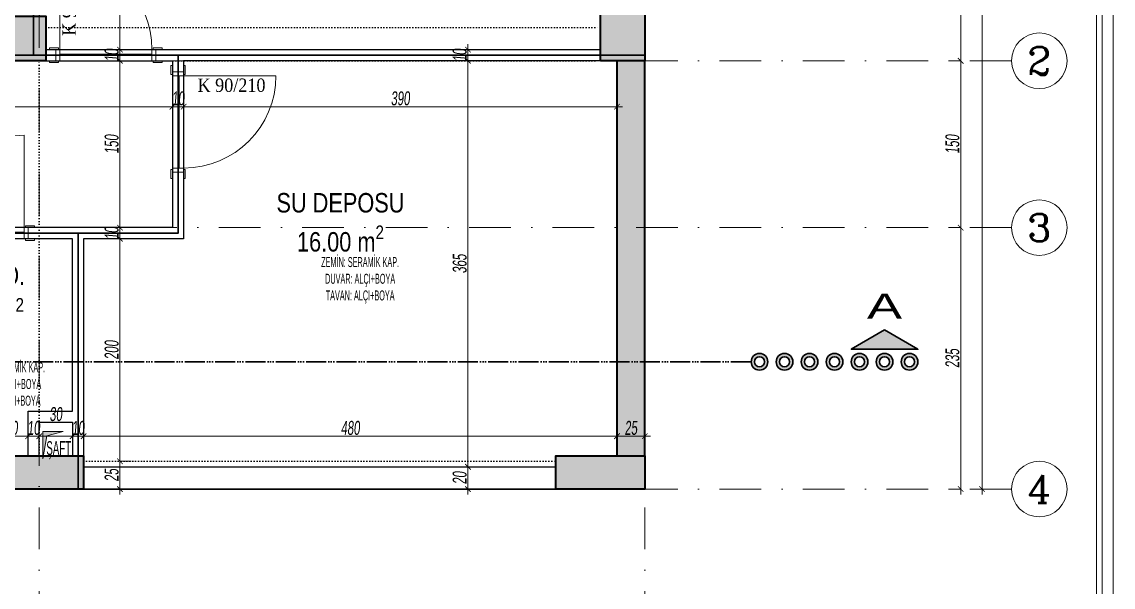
# Model space of a CAD drawing. Header units: millimetres. Extents: x -2145 to 33996, y -835 to 2363.
# Drawn here: x 7859 to 8841, y -229 to 280 of the extents above; entities that cross this region are included whole.
import ezdxf
from ezdxf.enums import TextEntityAlignment as Align

# ---------------------------------------------------------------- set-up
doc = ezdxf.new("R2010")
doc.units = ezdxf.units.MM
for name, pattern in [('ACAD_ISO06W100', [36, 24, -3, 0, -3, 0, -3, 0, -3]), ('DASHDOT', [1, 0.5, -0.25, 0, -0.25]), ('DOT', [0.25, 0, -0.25])]:
    doc.linetypes.add(name, pattern=pattern)
doc.layers.add('ALAN', color=3, linetype='Continuous', lineweight=25, plot=False)
for name, color, linetype, lineweight in [('arcCGDM_antet', 85, 'Continuous', 20), ('EMSAL HESAP', 1, 'Continuous', 30), ('NET_AKS', 251, 'DASHDOT', 9), ('NET_AKS_YAZI', 31, 'DASHDOT', 9), ('NET_DUVAR', 150, 'Continuous', 18), ('NET_KAPI', 35, 'Continuous', 15), ('NET_KESİT_ÇİZİGİSİ', 1, 'Continuous', 30), ('NET_KOLON_TARAMA', 8, 'Continuous', 0), ('NET_TAŞIYICI', 1, 'Continuous', 35), ('NET_ÖLÇÜ İÇ', 54, 'Continuous', 9), ('NET_ÖLÇÜ_AKS', 31, 'Continuous', 15)]:
    doc.layers.add(name, color=color, linetype=linetype, lineweight=lineweight)
for name, color, linetype in [('NET_KİRİŞ', 253, 'DOT'), ('NET_POZ', 41, 'Continuous'), ('T-MAH-AD', 7, 'Continuous')]:
    doc.layers.add(name, color=color, linetype=linetype)
doc.styles.add('ARIALTR', font='arial.ttf', dxfattribs={"width": 0.8, "height": 22.5})
doc.styles.add('ARıAL', font='arial.ttf', dxfattribs={"width": 0.7})
doc.styles.add('BODRUM', font='swisscl.ttf', dxfattribs={"width": 0.8, "oblique": 5})
doc.styles.get("Standard").update_dxf_attribs({"font": 'arial.ttf'})
doc.styles.add('TAks_2', font='ROMANC', dxfattribs={"height": 5})
doc.styles.add('TGS SAYILAR', font='times.ttf', dxfattribs={"width": 0.7})
doc.dimstyles.new('olcu-50', dxfattribs={"dimscale": 0, "dimtxt": 12.5, "dimasz": 5, "dimexe": 10, "dimexo": 10, "dimgap": 1, "dimtad": 1, "dimdec": 1, "dimzin": 12, "dimtxsty": 'BODRUM', "dimblk": 'ARCHTICK', "dimcen": 8, "dimdle": 5, "dimclrd": 256, "dimclre": 256, "dimclrt": 256, "dimadec": 0, "dimazin": 2, "dimtfac": 1, "dimtdec": 1, "dimtix": 1, "dimtmove": 0, "dimatfit": 3, "dimldrblk": 'ARCHTICK', "dimfxl": 15, "dimfxlon": 1, "dimlwd": -1, "dimlwe": -1, "dimarcsym": 0})

# ---------------------------------------------------------------- blocks, each defined once
blk = doc.blocks.new('İŞRT - KES YER')
at = {"layer": 'NET_KESİT_ÇİZİGİSİ'}
h = blk.add_hatch(color=251, dxfattribs=at)
h.dxf.hatch_style = 1
h.paths.add_polyline_path([(0, 0), (40, -23.1), (-40, -23.1)])
h = blk.add_hatch(color=256, dxfattribs=at)
h.dxf.hatch_style = 1
h.paths.add_polyline_path([(160, -38.1, -1), (140, -38.1, -1)])
h.paths.add_polyline_path([(144, -38.1, 1), (156, -38.1, 1)], flags=16)
h.paths.add_polyline_path([(130, -38.1, -1), (110, -38.1, -1)])
h.paths.add_polyline_path([(114, -38.1, 1), (126, -38.1, 1)], flags=16)
h.paths.add_polyline_path([(100, -38.1, -1), (80, -38.1, -1)])
h.paths.add_polyline_path([(84, -38.1, 1), (96, -38.1, 1)], flags=16)
h.paths.add_polyline_path([(70, -38.1, -1), (50, -38.1, -1)])
h.paths.add_polyline_path([(54, -38.1, 1), (66, -38.1, 1)], flags=16)
h.paths.add_polyline_path([(40, -38.1, -1), (20, -38.1, -1)])
h.paths.add_polyline_path([(24, -38.1, 1), (36, -38.1, 1)], flags=16)
h.paths.add_polyline_path([(10, -38.1, -1), (-10, -38.1, -1)])
h.paths.add_polyline_path([(-6, -38.1, 1), (6, -38.1, 1)], flags=16)
h.paths.add_polyline_path([(-20, -38.1, -1), (-40, -38.1, -1)])
h.paths.add_polyline_path([(-36, -38.1, 1), (-24, -38.1, 1)], flags=16)
blk.add_lwpolyline([(0, 0), (40, -23.1), (-40, -23.1)], close=True, dxfattribs=at)
for centre, radius in [((-30, -38.1), 10), ((-30, -38.1), 6), ((0, -38.1), 10), ((0, -38.1), 6), ((30, -38.1), 10), ((30, -38.1), 6), ((60, -38.1), 10), ((60, -38.1), 6), ((90, -38.1), 10), ((90, -38.1), 6), ((120, -38.1), 10), ((120, -38.1), 6), ((150, -38.1), 10), ((150, -38.1), 6)]:
    blk.add_circle(centre, radius, dxfattribs=at)
blk = doc.blocks.new('*U1585')
at = {"layer": 'NET_KESİT_ÇİZİGİSİ', "linetype": 'ACAD_ISO06W100'}
blk.add_lwpolyline([(2626.7, 0), (200, 0)], dxfattribs=at)
at = {"layer": 'NET_KESİT_ÇİZİGİSİ'}
blk.add_blockref('İŞRT - KES YER', (40, 38.1), dxfattribs=at)
at = {"layer": 'NET_KESİT_ÇİZİGİSİ', "style": 'ARıAL', "width": 1.5}
for tag, p in [('KESİTSOL', (40, 66.8)), ('KESİTSAĞ', (2786.7, 66.8))]:
    blk.add_attdef(tag, text='', height=30, dxfattribs=at).set_placement(p, align=Align.MIDDLE_CENTER)
blk = doc.blocks.new('A$C6CC27A50')
at = {"layer": 'NET_DUVAR', "true_color": 0x939598}
h = blk.add_hatch(color=252, dxfattribs=at)
h.dxf.hatch_style = 1
h.paths.add_polyline_path([(-24.76, 3), (-2.88, 3), (-2.88, 19.23), (-6.27, 6.11)])
at = {"layer": 'NET_DUVAR', "color": 251, "true_color": 0x636466}
for p, q in [((-2.88, 19.23), (-6.27, 6.11)), ((-2.88, 3), (-2.88, 19.23)), ((-6.27, 6.11), (-24.76, 3)), ((-24.76, 3), (-2.88, 3))]:
    blk.add_line(p, q, dxfattribs=at)
blk = doc.blocks.new('A$Cec846f78')
at = {"layer": 'NET_TAŞIYICI'}
for points in [[(-40, 385), (-40, 455), (0, 455), (0, 385)], [(-609, 385), (-609, 425), (-539, 425), (-539, 385)], [(-585, 0), (-585, 30), (-505, 30), (-505, 0)], [(-80, 0), (-80, 30), (0, 30), (0, 0)]]:
    blk.add_lwpolyline(points, close=True, dxfattribs=at)
blk = doc.blocks.new('A$Ca5374770')
at = {"layer": 'NET_KOLON_TARAMA'}
h = blk.add_hatch(dxfattribs=at)
h.set_pattern_fill('ANSI33', color=256)
h.paths.add_polyline_path([(1115, 0), (1115, 235), (1090, 235), (1090, 225), (1090, 0)])
h.paths.add_polyline_path([(890, 0), (890, 225), (890, 235), (865, 235), (865, 0)])
h.paths.add_polyline_path([(1580, 30), (1580, 0), (1660, 0), (1660, 30)])
h.paths.add_polyline_path([(1620, 455), (1620, 385), (1660, 385), (1660, 455)])
h.paths.add_polyline_path([(80, 950), (80, 980), (0, 980), (0, 950)])
h.paths.add_polyline_path([(1580, 980), (1580, 950), (1660, 950), (1660, 980)])
h.paths.add_polyline_path([(1035, 980), (1035, 950), (1115, 950), (1115, 980)])
h.paths.add_polyline_path([(625, 950), (625, 980), (545, 980), (545, 950)])
h.paths.add_polyline_path([(80, 0), (80, 30), (0, 30), (0, 0)])
h.paths.add_polyline_path([(1051, 425), (1051, 385), (1121, 385), (1121, 425)])
h.paths.add_polyline_path([(609, 385), (609, 425), (539, 425), (539, 385)])
h.paths.add_polyline_path([(585, 0), (585, 30), (505, 30), (505, 0)])
h.paths.add_polyline_path([(40, 385), (40, 455), (0, 455), (0, 385)])
at = {"layer": 'NET_TAŞIYICI', "xscale": -1}
blk.add_blockref('A$Cec846f78', (0, 0), dxfattribs=at)
blk = doc.blocks.new('*U614')
blk.add_line((-3.5, 0), (-3.5, -83))
for points in [[(-95.7, 10), (-87.7, 10), (-87.7, 11.5), (-95.7, 11.5)], [(-86.5, 0), (-90, 0), (-90, 10), (-86.5, 10)], [(-3.5, 0), (0, 0), (0, 10), (-3.5, 10)], [(5.7, 10), (-2.3, 10), (-2.3, 11.5), (5.7, 11.5)], [(-86.5, 4.1), (-3.5, 4.1), (-3.5, 0), (-86.5, 0)], [(-95.7, 0), (-87.7, 0), (-87.7, -1.5), (-95.7, -1.5)], [(5.7, 0), (-2.3, 0), (-2.3, -1.5), (5.7, -1.5)]]:
    blk.add_lwpolyline(points, close=True)
blk.add_lwpolyline([(-85.5, 10), (-4.5, 10)])
blk.add_arc((-3.5, 0), 83, 180, 270)
blk = doc.blocks.new('_ArchTick')
at = {"color": 0, "linetype": 'ByBlock', "const_width": 0.15}
blk.add_lwpolyline([(-0.5, -0.5), (0.5, 0.5)], dxfattribs=at)
blk = doc.blocks.new('*D1581')
at = {"layer": 'Defpoints', "color": 0, "transparency": 16777216}
for p in [(1114.26, -745), (1114.26, -745), (1114.26, -980)]:
    blk.add_point(p, dxfattribs=at)
at = {"layer": 'NET_ÖLÇÜ_AKS', "transparency": 16777216}
for p, q in [((1114.26, -745), (1104.26, -745)), ((1114.26, -985), (1114.26, -740)), ((1114.26, -980), (1104.26, -980))]:
    blk.add_line(p, q, dxfattribs=at)
at = {"layer": 'NET_ÖLÇÜ_AKS', "transparency": 16777216, "xscale": 5, "yscale": 5, "zscale": 5}
for p, rotation in [((1114.26, -745), 90), ((1114.26, -980), 270)]:
    blk.add_blockref('_ArchTick', p, dxfattribs=dict(at, rotation=rotation))
at = {"layer": 'NET_ÖLÇÜ_AKS', "transparency": 16777216, "insert": (1106.85, -862.5), "char_height": 12.5, "attachment_point": 5, "rotation": 90, "style": 'BODRUM'}
blk.add_mtext('235', dxfattribs=at)
blk = doc.blocks.new('*D1582')
at = {"layer": 'Defpoints', "color": 0, "transparency": 16777216}
for p in [(1114.26, -595), (1114.26, -595), (1114.26, -745)]:
    blk.add_point(p, dxfattribs=at)
at = {"layer": 'NET_ÖLÇÜ_AKS', "transparency": 16777216}
for p, q in [((1114.26, -595), (1104.26, -595)), ((1114.26, -750), (1114.26, -590)), ((1114.26, -745), (1104.26, -745))]:
    blk.add_line(p, q, dxfattribs=at)
at = {"layer": 'NET_ÖLÇÜ_AKS', "transparency": 16777216, "xscale": 5, "yscale": 5, "zscale": 5}
for p, rotation in [((1114.26, -595), 90), ((1114.26, -745), 270)]:
    blk.add_blockref('_ArchTick', p, dxfattribs=dict(at, rotation=rotation))
at = {"layer": 'NET_ÖLÇÜ_AKS', "transparency": 16777216, "insert": (1106.85, -670), "char_height": 12.5, "attachment_point": 5, "rotation": 90, "style": 'BODRUM'}
blk.add_mtext('150', dxfattribs=at)
blk = doc.blocks.new('*D1583')
at = {"layer": 'Defpoints', "color": 0, "transparency": 16777216}
for p in [(1114.26, 0), (1114.26, 0), (1114.26, -595)]:
    blk.add_point(p, dxfattribs=at)
at = {"layer": 'NET_ÖLÇÜ_AKS', "transparency": 16777216}
for p, q in [((1114.26, -600), (1114.26, 5)), ((1114.26, 0), (1104.26, 0)), ((1114.26, -595), (1104.26, -595))]:
    blk.add_line(p, q, dxfattribs=at)
at = {"layer": 'NET_ÖLÇÜ_AKS', "transparency": 16777216, "xscale": 5, "yscale": 5, "zscale": 5}
for p, rotation in [((1114.26, 0), 90), ((1114.26, -595), 270)]:
    blk.add_blockref('_ArchTick', p, dxfattribs=dict(at, rotation=rotation))
at = {"layer": 'NET_ÖLÇÜ_AKS', "transparency": 16777216, "insert": (1106.85, -297.5), "char_height": 12.5, "attachment_point": 5, "rotation": 90, "style": 'BODRUM'}
blk.add_mtext('595', dxfattribs=at)
blk = doc.blocks.new('*D1584')
at = {"layer": 'Defpoints', "color": 0, "transparency": 16777216}
for p in [(1114.26, 0), (1133.46, 0), (1114.26, -980)]:
    blk.add_point(p, dxfattribs=at)
at = {"layer": 'NET_ÖLÇÜ_AKS', "transparency": 16777216}
for p, q in [((1133.46, -985), (1133.46, 5)), ((1124.26, 0), (1143.46, 0)), ((1124.26, -980), (1143.46, -980))]:
    blk.add_line(p, q, dxfattribs=at)
at = {"layer": 'NET_ÖLÇÜ_AKS', "transparency": 16777216, "xscale": 5, "yscale": 5, "zscale": 5}
for p, rotation in [((1133.46, 0), 90), ((1133.46, -980), 270)]:
    blk.add_blockref('_ArchTick', p, dxfattribs=dict(at, rotation=rotation))
at = {"layer": 'NET_ÖLÇÜ_AKS', "transparency": 16777216, "insert": (1126.05, -490), "char_height": 12.5, "attachment_point": 5, "rotation": 90, "style": 'BODRUM'}
blk.add_mtext('980', dxfattribs=at)
blk = doc.blocks.new('A$C5ec6af74')
at = {"layer": 'NET_AKS', "ltscale": 75}
for p, q in [((250, 1185), (250, -185)), ((795, 1185), (795, -185)), ((1125, 385), (-1195, 385)), ((1125, 235), (-1195, 235)), ((1125, 0), (-1195, 0))]:
    blk.add_line(p, q, dxfattribs=at)
at = {"layer": 'NET_AKS', "linetype": 'Continuous', "ltscale": 100}
for centre in [(1150, 385), (1150, 235), (1150, 0)]:
    blk.add_circle(centre, 25, dxfattribs=at)
at = {"layer": 'NET_AKS_YAZI', "linetype": 'Continuous', "style": 'TAks_2'}
for s, p in [('2', (1150, 385)), ('3', (1150, 235)), ('4', (1150, 0))]:
    blk.add_text(s, height=25, dxfattribs=at).set_placement(p, align=Align.MIDDLE_CENTER)
blk = doc.blocks.new('*D726')
at = {"layer": 'Defpoints', "color": 0, "transparency": 16777216}
for p in [(8260.33, -120.39), (8260.33, -120.39), (8260.33, -140.39)]:
    blk.add_point(p, dxfattribs=at)
at = {"layer": 'NET_ÖLÇÜ İÇ', "transparency": 16777216}
for p, q in [((8260.33, -145.39), (8260.33, -115.39)), ((8260.33, -120.39), (8270.33, -120.39)), ((8260.33, -140.39), (8250.33, -140.39))]:
    blk.add_line(p, q, dxfattribs=at)
at = {"layer": 'NET_ÖLÇÜ İÇ', "transparency": 16777216, "xscale": 5, "yscale": 5, "zscale": 5}
for p, rotation in [((8260.33, -120.39), 90), ((8260.33, -140.39), 270)]:
    blk.add_blockref('_ArchTick', p, dxfattribs=dict(at, rotation=rotation))
at = {"layer": 'NET_ÖLÇÜ İÇ', "transparency": 16777216, "insert": (8252.93, -130.39), "char_height": 12.5, "attachment_point": 5, "rotation": 90, "style": 'BODRUM'}
blk.add_mtext('20', dxfattribs=at)
blk = doc.blocks.new('*D727')
at = {"layer": 'Defpoints', "color": 0, "transparency": 16777216}
for p in [(8260.33, 244.61), (8260.33, 244.61), (8260.33, -120.39)]:
    blk.add_point(p, dxfattribs=at)
at = {"layer": 'NET_ÖLÇÜ İÇ', "transparency": 16777216}
for p, q in [((8260.33, -125.39), (8260.33, 249.61)), ((8260.33, 244.61), (8270.33, 244.61)), ((8260.33, -120.39), (8270.33, -120.39))]:
    blk.add_line(p, q, dxfattribs=at)
at = {"layer": 'NET_ÖLÇÜ İÇ', "transparency": 16777216, "xscale": 5, "yscale": 5, "zscale": 5}
for p, rotation in [((8260.33, 244.61), 90), ((8260.33, -120.39), 270)]:
    blk.add_blockref('_ArchTick', p, dxfattribs=dict(at, rotation=rotation))
at = {"layer": 'NET_ÖLÇÜ İÇ', "transparency": 16777216, "insert": (8252.92, 62.11), "char_height": 12.5, "attachment_point": 5, "rotation": 90, "style": 'BODRUM'}
blk.add_mtext('365', dxfattribs=at)
blk = doc.blocks.new('*D728')
at = {"layer": 'Defpoints', "color": 0, "transparency": 16777216}
for p in [(8260.33, 254.61), (8260.33, 254.61), (8260.33, 244.61)]:
    blk.add_point(p, dxfattribs=at)
at = {"layer": 'NET_ÖLÇÜ İÇ', "transparency": 16777216}
for p, q in [((8260.33, 254.61), (8260.33, 259.61)), ((8260.33, 254.61), (8270.33, 254.61)), ((8260.33, 244.61), (8260.33, 254.61)), ((8260.33, 244.61), (8270.33, 244.61)), ((8260.33, 244.61), (8260.33, 239.61))]:
    blk.add_line(p, q, dxfattribs=at)
at = {"layer": 'NET_ÖLÇÜ İÇ', "transparency": 16777216, "xscale": 5, "yscale": 5, "zscale": 5}
for p, rotation in [((8260.33, 254.61), 270), ((8260.33, 244.61), 90)]:
    blk.add_blockref('_ArchTick', p, dxfattribs=dict(at, rotation=rotation))
at = {"layer": 'NET_ÖLÇÜ İÇ', "transparency": 16777216, "insert": (8252.93, 249.61), "char_height": 12.5, "attachment_point": 5, "rotation": 90, "style": 'BODRUM'}
blk.add_mtext('10', dxfattribs=at)
blk = doc.blocks.new('*D729')
at = {"layer": 'Defpoints', "color": 0, "transparency": 16777216}
for p in [(7947.12, -115.39), (7947.12, -115.39), (7947.12, -140.39)]:
    blk.add_point(p, dxfattribs=at)
at = {"layer": 'NET_ÖLÇÜ İÇ', "transparency": 16777216}
for p, q in [((7947.12, -145.39), (7947.12, -110.39)), ((7947.12, -115.39), (7957.12, -115.39)), ((7947.12, -140.39), (7937.12, -140.39))]:
    blk.add_line(p, q, dxfattribs=at)
at = {"layer": 'NET_ÖLÇÜ İÇ', "transparency": 16777216, "xscale": 5, "yscale": 5, "zscale": 5}
for p, rotation in [((7947.12, -115.39), 90), ((7947.12, -140.39), 270)]:
    blk.add_blockref('_ArchTick', p, dxfattribs=dict(at, rotation=rotation))
at = {"layer": 'NET_ÖLÇÜ İÇ', "transparency": 16777216, "insert": (7939.72, -127.89), "char_height": 12.5, "attachment_point": 5, "rotation": 90, "style": 'BODRUM'}
blk.add_mtext('25', dxfattribs=at)
blk = doc.blocks.new('*D730')
at = {"layer": 'Defpoints', "color": 0, "transparency": 16777216}
for p in [(7947.12, 84.61), (7947.12, 84.61), (7947.12, -115.39)]:
    blk.add_point(p, dxfattribs=at)
at = {"layer": 'NET_ÖLÇÜ İÇ', "transparency": 16777216}
for p, q in [((7947.12, -120.39), (7947.12, 89.61)), ((7947.12, 84.61), (7957.12, 84.61)), ((7947.12, -115.39), (7957.12, -115.39))]:
    blk.add_line(p, q, dxfattribs=at)
at = {"layer": 'NET_ÖLÇÜ İÇ', "transparency": 16777216, "xscale": 5, "yscale": 5, "zscale": 5}
for p, rotation in [((7947.12, 84.61), 90), ((7947.12, -115.39), 270)]:
    blk.add_blockref('_ArchTick', p, dxfattribs=dict(at, rotation=rotation))
at = {"layer": 'NET_ÖLÇÜ İÇ', "transparency": 16777216, "insert": (7939.72, -15.39), "char_height": 12.5, "attachment_point": 5, "rotation": 90, "style": 'BODRUM'}
blk.add_mtext('200', dxfattribs=at)
blk = doc.blocks.new('*D731')
at = {"layer": 'Defpoints', "color": 0, "transparency": 16777216}
for p in [(7947.12, 94.61), (7947.12, 94.61), (7947.12, 84.61)]:
    blk.add_point(p, dxfattribs=at)
at = {"layer": 'NET_ÖLÇÜ İÇ', "transparency": 16777216}
for p, q in [((7947.12, 94.61), (7947.12, 99.61)), ((7947.12, 94.61), (7957.12, 94.61)), ((7947.12, 84.61), (7947.12, 94.61)), ((7947.12, 84.61), (7957.12, 84.61)), ((7947.12, 84.61), (7947.12, 79.61))]:
    blk.add_line(p, q, dxfattribs=at)
at = {"layer": 'NET_ÖLÇÜ İÇ', "transparency": 16777216, "xscale": 5, "yscale": 5, "zscale": 5}
for p, rotation in [((7947.12, 94.61), 270), ((7947.12, 84.61), 90)]:
    blk.add_blockref('_ArchTick', p, dxfattribs=dict(at, rotation=rotation))
at = {"layer": 'NET_ÖLÇÜ İÇ', "transparency": 16777216, "insert": (7939.72, 89.61), "char_height": 12.5, "attachment_point": 5, "rotation": 90, "style": 'BODRUM'}
blk.add_mtext('10', dxfattribs=at)
blk = doc.blocks.new('*D732')
at = {"layer": 'Defpoints', "color": 0, "transparency": 16777216}
for p in [(7947.12, 244.61), (7947.12, 244.61), (7947.12, 94.61)]:
    blk.add_point(p, dxfattribs=at)
at = {"layer": 'NET_ÖLÇÜ İÇ', "transparency": 16777216}
for p, q in [((7947.12, 89.61), (7947.12, 249.61)), ((7947.12, 244.61), (7957.12, 244.61)), ((7947.12, 94.61), (7957.12, 94.61))]:
    blk.add_line(p, q, dxfattribs=at)
at = {"layer": 'NET_ÖLÇÜ İÇ', "transparency": 16777216, "xscale": 5, "yscale": 5, "zscale": 5}
for p, rotation in [((7947.12, 244.61), 90), ((7947.12, 94.61), 270)]:
    blk.add_blockref('_ArchTick', p, dxfattribs=dict(at, rotation=rotation))
at = {"layer": 'NET_ÖLÇÜ İÇ', "transparency": 16777216, "insert": (7939.72, 169.61), "char_height": 12.5, "attachment_point": 5, "rotation": 90, "style": 'BODRUM'}
blk.add_mtext('150', dxfattribs=at)
blk = doc.blocks.new('*D733')
at = {"layer": 'Defpoints', "color": 0, "transparency": 16777216}
for p in [(7947.12, 254.61), (7947.12, 254.61), (7947.12, 244.61)]:
    blk.add_point(p, dxfattribs=at)
at = {"layer": 'NET_ÖLÇÜ İÇ', "transparency": 16777216}
for p, q in [((7947.12, 254.61), (7947.12, 259.61)), ((7947.12, 254.61), (7957.12, 254.61)), ((7947.12, 244.61), (7947.12, 254.61)), ((7947.12, 244.61), (7957.12, 244.61)), ((7947.12, 244.61), (7947.12, 239.61))]:
    blk.add_line(p, q, dxfattribs=at)
at = {"layer": 'NET_ÖLÇÜ İÇ', "transparency": 16777216, "xscale": 5, "yscale": 5, "zscale": 5}
for p, rotation in [((7947.12, 254.61), 270), ((7947.12, 244.61), 90)]:
    blk.add_blockref('_ArchTick', p, dxfattribs=dict(at, rotation=rotation))
at = {"layer": 'NET_ÖLÇÜ İÇ', "transparency": 16777216, "insert": (7939.72, 249.61), "char_height": 12.5, "attachment_point": 5, "rotation": 90, "style": 'BODRUM'}
blk.add_mtext('10', dxfattribs=at)
blk = doc.blocks.new('*D765')
at = {"layer": 'Defpoints', "color": 0, "transparency": 16777216}
for p in [(7834.48, -92.87), (7864.48, -92.87), (7864.48, -92.87)]:
    blk.add_point(p, dxfattribs=at)
at = {"layer": 'NET_ÖLÇÜ İÇ', "transparency": 16777216}
for p, q in [((7829.48, -92.87), (7869.48, -92.87)), ((7834.48, -92.87), (7834.48, -102.87)), ((7864.48, -92.87), (7864.48, -102.87))]:
    blk.add_line(p, q, dxfattribs=at)
at = {"layer": 'NET_ÖLÇÜ İÇ', "transparency": 16777216, "xscale": 5, "yscale": 5, "zscale": 5, "rotation": 180}
blk.add_blockref('_ArchTick', (7834.48, -92.87), dxfattribs=at)
at = {"layer": 'NET_ÖLÇÜ İÇ', "transparency": 16777216, "xscale": 5, "yscale": 5, "zscale": 5}
blk.add_blockref('_ArchTick', (7864.48, -92.87), dxfattribs=at)
at = {"layer": 'NET_ÖLÇÜ İÇ', "transparency": 16777216, "insert": (7849.48, -85.46), "char_height": 12.5, "attachment_point": 5, "style": 'BODRUM'}
blk.add_mtext('30', dxfattribs=at)
blk = doc.blocks.new('*D766')
at = {"layer": 'Defpoints', "color": 0, "transparency": 16777216}
for p in [(7874.48, -92.87), (7904.48, -92.87), (7904.48, -92.87)]:
    blk.add_point(p, dxfattribs=at)
at = {"layer": 'NET_ÖLÇÜ İÇ', "transparency": 16777216}
for p, q in [((7869.48, -92.87), (7909.48, -92.87)), ((7874.48, -92.87), (7874.48, -102.87)), ((7904.48, -92.87), (7904.48, -102.87))]:
    blk.add_line(p, q, dxfattribs=at)
at = {"layer": 'NET_ÖLÇÜ İÇ', "transparency": 16777216, "xscale": 5, "yscale": 5, "zscale": 5, "rotation": 180}
blk.add_blockref('_ArchTick', (7874.48, -92.87), dxfattribs=at)
at = {"layer": 'NET_ÖLÇÜ İÇ', "transparency": 16777216, "xscale": 5, "yscale": 5, "zscale": 5}
blk.add_blockref('_ArchTick', (7904.48, -92.87), dxfattribs=at)
at = {"layer": 'NET_ÖLÇÜ İÇ', "transparency": 16777216, "insert": (7889.48, -73.05), "char_height": 12.5, "attachment_point": 5, "style": 'BODRUM'}
blk.add_mtext('30', dxfattribs=at)
blk = doc.blocks.new('*D767')
at = {"layer": 'Defpoints', "color": 0, "transparency": 16777216}
for p in [(7904.48, -92.87), (7914.48, -92.87), (7914.48, -92.87)]:
    blk.add_point(p, dxfattribs=at)
at = {"layer": 'NET_ÖLÇÜ İÇ', "transparency": 16777216}
for p, q in [((7914.48, -92.87), (7914.48, -82.87)), ((7899.48, -92.87), (7919.48, -92.87)), ((7904.48, -92.87), (7904.48, -102.87))]:
    blk.add_line(p, q, dxfattribs=at)
at = {"layer": 'NET_ÖLÇÜ İÇ', "transparency": 16777216, "xscale": 5, "yscale": 5, "zscale": 5, "rotation": 180}
blk.add_blockref('_ArchTick', (7904.48, -92.87), dxfattribs=at)
at = {"layer": 'NET_ÖLÇÜ İÇ', "transparency": 16777216, "xscale": 5, "yscale": 5, "zscale": 5}
blk.add_blockref('_ArchTick', (7914.48, -92.87), dxfattribs=at)
at = {"layer": 'NET_ÖLÇÜ İÇ', "transparency": 16777216, "insert": (7909.48, -85.47), "char_height": 12.5, "attachment_point": 5, "style": 'BODRUM'}
blk.add_mtext('10', dxfattribs=at)
blk = doc.blocks.new('*D768')
at = {"layer": 'Defpoints', "color": 0, "transparency": 16777216}
for p in [(7914.48, -92.87), (8394.48, -92.87), (8394.48, -92.87)]:
    blk.add_point(p, dxfattribs=at)
at = {"layer": 'NET_ÖLÇÜ İÇ', "transparency": 16777216}
for p, q in [((7914.48, -92.87), (7914.48, -82.87)), ((8394.48, -92.87), (8394.48, -82.87)), ((7909.48, -92.87), (8399.48, -92.87))]:
    blk.add_line(p, q, dxfattribs=at)
at = {"layer": 'NET_ÖLÇÜ İÇ', "transparency": 16777216, "xscale": 5, "yscale": 5, "zscale": 5, "rotation": 180}
blk.add_blockref('_ArchTick', (7914.48, -92.87), dxfattribs=at)
at = {"layer": 'NET_ÖLÇÜ İÇ', "transparency": 16777216, "xscale": 5, "yscale": 5, "zscale": 5}
blk.add_blockref('_ArchTick', (8394.48, -92.87), dxfattribs=at)
at = {"layer": 'NET_ÖLÇÜ İÇ', "transparency": 16777216, "insert": (8154.48, -85.47), "char_height": 12.5, "attachment_point": 5, "style": 'BODRUM'}
blk.add_mtext('480', dxfattribs=at)
blk = doc.blocks.new('*D769')
at = {"layer": 'Defpoints', "color": 0, "transparency": 16777216}
for p in [(8394.48, -92.87), (8419.48, -92.87), (8419.48, -92.87)]:
    blk.add_point(p, dxfattribs=at)
at = {"layer": 'NET_ÖLÇÜ İÇ', "transparency": 16777216}
for p, q in [((8394.48, -92.87), (8394.48, -82.87)), ((8419.48, -92.87), (8419.48, -82.87)), ((8389.48, -92.87), (8424.48, -92.87))]:
    blk.add_line(p, q, dxfattribs=at)
at = {"layer": 'NET_ÖLÇÜ İÇ', "transparency": 16777216, "xscale": 5, "yscale": 5, "zscale": 5, "rotation": 180}
blk.add_blockref('_ArchTick', (8394.48, -92.87), dxfattribs=at)
at = {"layer": 'NET_ÖLÇÜ İÇ', "transparency": 16777216, "xscale": 5, "yscale": 5, "zscale": 5}
blk.add_blockref('_ArchTick', (8419.48, -92.87), dxfattribs=at)
at = {"layer": 'NET_ÖLÇÜ İÇ', "transparency": 16777216, "insert": (8406.98, -85.47), "char_height": 12.5, "attachment_point": 5, "style": 'BODRUM'}
blk.add_mtext('25', dxfattribs=at)
blk = doc.blocks.new('*D770')
at = {"layer": 'Defpoints', "color": 0, "transparency": 16777216}
for p in [(6784.48, 203.36), (7994.48, 203.36), (7994.48, 203.36)]:
    blk.add_point(p, dxfattribs=at)
at = {"layer": 'NET_ÖLÇÜ İÇ', "transparency": 16777216}
for p, q in [((7994.48, 203.36), (7994.48, 213.36)), ((6779.48, 203.36), (7999.48, 203.36)), ((6784.48, 203.36), (6784.48, 193.36))]:
    blk.add_line(p, q, dxfattribs=at)
at = {"layer": 'NET_ÖLÇÜ İÇ', "transparency": 16777216, "xscale": 5, "yscale": 5, "zscale": 5, "rotation": 180}
blk.add_blockref('_ArchTick', (6784.48, 203.36), dxfattribs=at)
at = {"layer": 'NET_ÖLÇÜ İÇ', "transparency": 16777216, "xscale": 5, "yscale": 5, "zscale": 5}
blk.add_blockref('_ArchTick', (7994.48, 203.36), dxfattribs=at)
at = {"layer": 'NET_ÖLÇÜ İÇ', "transparency": 16777216, "insert": (7389.48, 210.76), "char_height": 12.5, "attachment_point": 5, "style": 'BODRUM'}
blk.add_mtext('1210', dxfattribs=at)
blk = doc.blocks.new('*D771')
at = {"layer": 'Defpoints', "color": 0, "transparency": 16777216}
for p in [(7994.48, 203.36), (8004.48, 203.36), (8004.48, 203.36)]:
    blk.add_point(p, dxfattribs=at)
at = {"layer": 'NET_ÖLÇÜ İÇ', "transparency": 16777216}
for p, q in [((7994.48, 203.36), (7994.48, 213.36)), ((8004.48, 203.36), (8004.48, 213.36)), ((7994.48, 203.36), (7989.48, 203.36)), ((7994.48, 203.36), (8004.48, 203.36)), ((8004.48, 203.36), (8009.48, 203.36))]:
    blk.add_line(p, q, dxfattribs=at)
at = {"layer": 'NET_ÖLÇÜ İÇ', "transparency": 16777216, "xscale": 5, "yscale": 5, "zscale": 5}
blk.add_blockref('_ArchTick', (7994.48, 203.36), dxfattribs=at)
at = {"layer": 'NET_ÖLÇÜ İÇ', "transparency": 16777216, "xscale": 5, "yscale": 5, "zscale": 5, "rotation": 180}
blk.add_blockref('_ArchTick', (8004.48, 203.36), dxfattribs=at)
at = {"layer": 'NET_ÖLÇÜ İÇ', "transparency": 16777216, "insert": (7999.48, 210.76), "char_height": 12.5, "attachment_point": 5, "style": 'BODRUM'}
blk.add_mtext('10', dxfattribs=at)
blk = doc.blocks.new('*D772')
at = {"layer": 'Defpoints', "color": 0, "transparency": 16777216}
for p in [(8004.48, 203.36), (8394.48, 203.36), (8394.48, 203.36)]:
    blk.add_point(p, dxfattribs=at)
at = {"layer": 'NET_ÖLÇÜ İÇ', "transparency": 16777216}
for p, q in [((8004.48, 203.36), (8004.48, 213.36)), ((8394.48, 203.36), (8394.48, 213.36)), ((7999.48, 203.36), (8399.48, 203.36))]:
    blk.add_line(p, q, dxfattribs=at)
at = {"layer": 'NET_ÖLÇÜ İÇ', "transparency": 16777216, "xscale": 5, "yscale": 5, "zscale": 5, "rotation": 180}
blk.add_blockref('_ArchTick', (8004.48, 203.36), dxfattribs=at)
at = {"layer": 'NET_ÖLÇÜ İÇ', "transparency": 16777216, "xscale": 5, "yscale": 5, "zscale": 5}
blk.add_blockref('_ArchTick', (8394.48, 203.36), dxfattribs=at)
at = {"layer": 'NET_ÖLÇÜ İÇ', "transparency": 16777216, "insert": (8199.48, 210.77), "char_height": 12.5, "attachment_point": 5, "style": 'BODRUM'}
blk.add_mtext('390', dxfattribs=at)
blk = doc.blocks.new('*U636')
blk.add_line((-3.5, 0), (-3.5, 83))
for points in [[(-95.7, 0), (-87.7, 0), (-87.7, 1.5), (-95.7, 1.5)], [(-86.5, 0), (-90, 0), (-90, -10), (-86.5, -10)], [(-86.5, -4.1), (-3.5, -4.1), (-3.5, 0), (-86.5, 0)], [(-3.5, 0), (0, 0), (0, -10), (-3.5, -10)], [(5.7, 0), (-2.3, 0), (-2.3, 1.5), (5.7, 1.5)], [(-95.7, -10), (-87.7, -10), (-87.7, -11.5), (-95.7, -11.5)], [(5.7, -10), (-2.3, -10), (-2.3, -11.5), (5.7, -11.5)]]:
    blk.add_lwpolyline(points, close=True)
blk.add_lwpolyline([(-85.5, -10), (-4.5, -10)])
blk.add_arc((-3.5, 0), 83, 90, 180)
blk = doc.blocks.new('*D2185')
at = {"layer": 'Defpoints', "color": 0, "transparency": 16777216}
for p in [(7947.12, 544.61), (7947.12, 544.61), (7947.12, 254.61)]:
    blk.add_point(p, dxfattribs=at)
at = {"layer": 'NET_ÖLÇÜ İÇ', "transparency": 16777216}
for p, q in [((7947.12, 249.61), (7947.12, 549.61)), ((7947.12, 544.61), (7957.12, 544.61)), ((7947.12, 254.61), (7957.12, 254.61))]:
    blk.add_line(p, q, dxfattribs=at)
at = {"layer": 'NET_ÖLÇÜ İÇ', "transparency": 16777216, "xscale": 5, "yscale": 5, "zscale": 5}
for p, rotation in [((7947.12, 544.61), 90), ((7947.12, 254.61), 270)]:
    blk.add_blockref('_ArchTick', p, dxfattribs=dict(at, rotation=rotation))
at = {"layer": 'NET_ÖLÇÜ İÇ', "transparency": 16777216, "insert": (7939.72, 399.61), "char_height": 12.5, "attachment_point": 5, "rotation": 90, "style": 'BODRUM'}
blk.add_mtext('290', dxfattribs=at)
blk = doc.blocks.new('*D2221')
at = {"layer": 'Defpoints', "color": 0, "transparency": 16777216}
for p in [(7864.48, -92.87), (7874.48, -92.87), (7874.48, -92.87)]:
    blk.add_point(p, dxfattribs=at)
at = {"layer": 'NET_ÖLÇÜ İÇ', "transparency": 16777216}
for p, q in [((7874.48, -92.87), (7874.48, -82.87)), ((7864.48, -92.87), (7859.48, -92.87)), ((7864.48, -92.87), (7864.48, -102.87)), ((7864.48, -92.87), (7874.48, -92.87)), ((7874.48, -92.87), (7879.48, -92.87))]:
    blk.add_line(p, q, dxfattribs=at)
at = {"layer": 'NET_ÖLÇÜ İÇ', "transparency": 16777216, "xscale": 5, "yscale": 5, "zscale": 5}
blk.add_blockref('_ArchTick', (7864.48, -92.87), dxfattribs=at)
at = {"layer": 'NET_ÖLÇÜ İÇ', "transparency": 16777216, "xscale": 5, "yscale": 5, "zscale": 5, "rotation": 180}
blk.add_blockref('_ArchTick', (7874.48, -92.87), dxfattribs=at)
at = {"layer": 'NET_ÖLÇÜ İÇ', "transparency": 16777216, "insert": (7869.48, -85.47), "char_height": 12.5, "attachment_point": 5, "style": 'BODRUM'}
blk.add_mtext('10', dxfattribs=at)
blk = doc.blocks.new('A$C5533be87')
at = {"layer": 'NET_KİRİŞ', "ltscale": 10}
for p, q in [((-459, 415), (40, 415)), ((-465, 30), (-465, 385)), ((-459, 385), (40, 385)), ((-425, 25), (0, 25)), ((-425, 0), (0, 0))]:
    blk.add_line(p, q, dxfattribs=at)
blk = doc.blocks.new('A$C3a4dd877')
at = {"layer": 'NET_ÖLÇÜ_AKS'}
for base, p1, p2, picture, middle in [((1114.26, 0), (1114.26, -595), (1114.26, 0), '*D1583', (1106.85, -297.5)), ((1114.26, -595), (1114.26, -745), (1114.26, -595), '*D1582', (1106.85, -670))]:
    dim = blk.add_linear_dim(base=base, p1=p1, p2=p2, angle=270, dimstyle='olcu-50', override={"dimscale": 1, "dimtmove": 1}, dxfattribs=at)
    dim.commit()
    dim.dimension.update_dxf_attribs({"geometry": picture, "text_midpoint": middle})
for p2, distance, picture, middle in [((1114.26, 0), -19.2, '*D1584', (1126.05, -490)), ((1114.26, -745), 0, '*D1581', (1106.85, -862.5))]:
    dim = blk.add_aligned_dim(p1=(1114.26, -980), p2=p2, distance=distance, dimstyle='olcu-50', override={"dimscale": 1}, dxfattribs=at)
    dim.commit()
    dim.dimension.update_dxf_attribs({"geometry": picture, "text_midpoint": middle})

msp = doc.modelspace()

# ---------------------------------------------------------------- hatches: boundary and pattern name
at = {"layer": 'NET_KOLON_TARAMA'}
h = msp.add_hatch(dxfattribs=at)
h.set_pattern_fill('ANSI33', color=256)
h.paths.add_polyline_path([(6784.48, 244.61), (6759.48, 244.61), (6759.48, -110.39), (6784.48, -110.39)])
h.paths.add_polyline_path([(6784.48, 809.61), (6759.48, 809.61), (6759.48, 314.61), (6784.48, 314.61)])
h.paths.add_polyline_path([(7304.48, 839.61), (6839.48, 839.61), (6839.48, 814.61), (7304.48, 814.61)])
h.paths.add_polyline_path([(7589.48, 839.61), (7384.48, 839.61), (7384.48, 814.61), (7589.48, 814.61)])
h.paths.add_polyline_path([(7794.48, 839.61), (7589.48, 839.61), (7589.48, 814.61), (7794.48, 814.61)])
h.paths.add_polyline_path([(8339.48, 839.61), (7874.48, 839.61), (7874.48, 814.61), (8339.48, 814.61)])
h.paths.add_polyline_path([(8419.48, 809.61), (8394.48, 809.61), (8394.48, 314.61), (8419.48, 314.61)])
h.paths.add_polyline_path([(8419.48, 244.61), (8394.48, 244.61), (8394.48, -110.39), (8419.48, -110.39)])

# ---------------------------------------------------------------- linework, layer by layer
at = {"layer": 'ALAN'}
for points in [[(8419.48, 839.61), (6759.48, 839.61), (6759.48, -140.39), (8419.48, -140.39)], [(7880.48, 254.61), (8379.48, 254.61), (8379.48, 314.61), (8394.48, 314.61), (8394.48, 544.61), (7874.48, 544.61), (7874.48, 284.61), (7880.48, 284.61)], [(6784.48, 244.61), (7994.48, 244.61), (7994.48, 94.61), (6784.48, 94.61)], [(8394.48, 244.61), (8379.48, 244.61), (8004.48, 244.61), (8004.48, 84.61), (7914.48, 84.61), (7914.48, -120.39), (8339.48, -120.39), (8339.48, -110.39), (8394.48, -110.39)], [(7759.48, -115.39), (7834.48, -115.39), (7834.48, -110.39), (7864.48, -110.39), (7864.48, -70.39), (7904.48, -70.39), (7904.48, 84.61), (7759.48, 84.61)], [(7904.48, -110.39), (7874.48, -110.39), (7874.48, -80.39), (7904.48, -80.39)]]:
    msp.add_lwpolyline(points, close=True, dxfattribs=at)
at = {"layer": 'arcCGDM_antet', "ltscale": 10}
for points in [[(6350.97, 1660.32), (8840.97, 1660.32), (8840.97, -829.68), (6350.97, -829.68)], [(6360.97, 1650.32), (8830.97, 1650.32), (8830.97, -769.68), (6360.97, -769.68)], [(6365.97, 1645.32), (8825.97, 1645.32), (8825.97, -764.68), (6365.97, -764.68)]]:
    msp.add_lwpolyline(points, close=True, dxfattribs=at)
at = {"layer": 'EMSAL HESAP'}
for points in [[(7309.48, 249.61), (8419.48, 249.61), (8419.48, 839.61), (7309.48, 839.61)], [(7869.48, 549.61), (8419.48, 549.61), (8419.48, 249.61), (7869.48, 249.61)], [(8419.48, 249.61), (7999.48, 249.61), (7999.48, 89.61), (7909.48, 89.61), (7909.48, -140.39), (8419.48, -140.39)], [(7754.48, -140.39), (7909.48, -140.39), (7909.48, 89.61), (7754.48, 89.61)]]:
    msp.add_lwpolyline(points, close=True, dxfattribs=at)
at = {"layer": 'NET_DUVAR'}
for p, q in [((7880.48, 254.61), (8379.48, 254.61)), ((7889.48, 244.61), (7889.48, 254.61)), ((7979.48, 244.61), (7979.48, 254.61)), ((7880.48, 244.61), (8004.48, 244.61)), ((7994.48, 234.61), (7994.48, 244.61)), ((8004.48, 244.61), (8379.48, 244.61)), ((8004.48, 234.61), (8004.48, 244.61)), ((7994.48, 234.61), (8004.48, 234.61)), ((7994.48, 144.61), (8004.48, 144.61)), ((7994.48, 144.61), (7994.48, 94.61)), ((8004.48, 144.61), (8004.48, 84.61)), ((7654.48, 94.61), (7994.48, 94.61)), ((7864.48, 84.61), (7864.48, 94.61)), ((7654.48, 84.61), (7904.48, 84.61)), ((7904.48, -70.39), (7904.48, 84.61)), ((7914.48, 84.61), (7914.48, -120.39)), ((7914.48, 84.61), (8004.48, 84.61)), ((7904.48, -70.39), (7874.48, -70.39)), ((7904.48, -80.39), (7874.48, -80.39)), ((7904.48, -80.39), (7904.48, -110.39)), ((7904.48, -110.39), (7874.48, -110.39)), ((8339.48, -120.39), (7914.48, -120.39)), ((8339.48, -140.39), (7874.48, -140.39))]:
    msp.add_line(p, q, dxfattribs=at)
at = {"layer": 'NET_TAŞIYICI'}
for p, q in [((8394.48, -110.39), (8394.48, 244.61)), ((8419.48, -110.39), (8419.48, 244.61))]:
    msp.add_line(p, q, dxfattribs=at)

# ---------------------------------------------------------------- block references
at = {"layer": 'NET_AKS'}
msp.add_blockref('A$C5ec6af74', (7624.48, -140.39), dxfattribs=at)
at = {"layer": 'NET_DUVAR', "xscale": -1.125, "yscale": 1.125, "zscale": 1.125, "rotation": 270}
msp.add_blockref('A$C6CC27A50', (7874.48, -85.39), dxfattribs=at)
at = {"layer": 'NET_KAPI'}
for p, rotation in [((7889.48, 254.61), 180), ((8004.48, 234.61), 89.99999999999999)]:
    msp.add_blockref('*U614', p, dxfattribs=dict(at, rotation=rotation))
msp.add_blockref('*U636', (7864.48, 94.61), dxfattribs=at)
at = {"layer": 'NET_KESİT_ÇİZİGİSİ', "ltscale": 100}
ref = msp.add_blockref('*U1585', (8665.19, -25.96), dxfattribs=dict(at, xscale=-0.75, yscale=0.75, zscale=0.75))
ref.add_attrib('KESİTSOL', 'A', dxfattribs={"height": 22.5, "style": 'ARıAL', "width": 1.5}).set_placement((8635.19, 24.16), align=Align.MIDDLE_CENTER)
at = {"layer": 'NET_KİRİŞ'}
msp.add_blockref('A$C5533be87', (8339.48, -140.39), dxfattribs=at)
at = {"layer": 'NET_TAŞIYICI', "xscale": -1}
msp.add_blockref('A$Ca5374770', (8419.48, -140.39), dxfattribs=at)
at = {"layer": 'NET_ÖLÇÜ_AKS'}
msp.add_blockref('A$C3a4dd877', (7589.48, 839.61), dxfattribs=at)

# ---------------------------------------------------------------- texts
at = {"layer": 'NET_POZ', "style": 'TGS SAYILAR', "width": 0.9}
msp.add_text('K 90/210', height=12, rotation=90, dxfattribs=at).set_placement((7907.44, 267.09))
msp.add_text('K 90/210', height=12, dxfattribs=at).set_placement((8016.96, 216.65))
at = {"layer": 'NET_POZ', "width": 0.5}
msp.add_text('ŞAFT', height=12.5, dxfattribs=at).set_placement((7880.92, -109.8))
at = {"layer": 'NET_POZ', "char_height": 9, "width": 105.1157, "attachment_point": 8}
for insert in [(8163.3, 26.4), (7844.76, -68.2)]:
    msp.add_mtext('{\\W0.5;ZEMİN: SERAMİK KAP.\\PDUVAR: ALÇI+BOYA\\PTAVAN: ALÇI+BOYA}', dxfattribs=dict(at, insert=insert))
at = {"layer": 'T-MAH-AD', "char_height": 17.5, "attachment_point": 2, "style": 'ARIALTR'}
for s, insert, width in [('\\A1;SU DEPOSU\\P16.00 m{\\H0.7x;\\S2^ ;}', (8145.59, 125.74), 161.7497), ('\\A1;SİST.O.\\P2.60 m{\\H0.7x;\\S2^ ;}', (7827.06, 60.5), 121.1216)]:
    msp.add_mtext(s, dxfattribs=dict(at, insert=insert, width=width))

# ---------------------------------------------------------------- dimensions: what is measured, and where the dimension line sits
at = {"layer": 'NET_ÖLÇÜ İÇ'}
for base, p1, p2, angle, override, picture, middle in [((7947.12, 544.61), (7947.12, 254.61), (7947.12, 544.61), 90, {"dimscale": 1}, '*D2185', (7939.72, 399.61)), ((7947.12, 254.61), (7947.12, 244.61), (7947.12, 254.61), 270, {"dimscale": 1, "dimtmove": 1}, '*D733', (7939.72, 249.61)), ((8260.33, 254.61), (8260.33, 244.61), (8260.33, 254.61), 270, {"dimscale": 1, "dimtmove": 1}, '*D728', (8252.93, 249.61)), ((7947.12, 244.61), (7947.12, 94.61), (7947.12, 244.61), 270, {"dimscale": 1, "dimtmove": 1}, '*D732', (7939.72, 169.61)), ((8260.33, 244.61), (8260.33, -120.39), (8260.33, 244.61), 270, {"dimscale": 1, "dimtmove": 1}, '*D727', (8252.92, 62.11)), ((8004.48, 203.36), (7994.48, 203.36), (8004.48, 203.36), 180, {"dimscale": 1, "dimtmove": 1}, '*D771', (7999.48, 210.76)), ((8394.48, 203.36), (8004.48, 203.36), (8394.48, 203.36), 180, {"dimscale": 1, "dimtmove": 1}, '*D772', (8199.48, 210.77)), ((7947.12, 94.61), (7947.12, 84.61), (7947.12, 94.61), 270, {"dimscale": 1, "dimtmove": 1}, '*D731', (7939.72, 89.61)), ((7947.12, 84.61), (7947.12, -115.39), (7947.12, 84.61), 270, {"dimscale": 1, "dimtmove": 1}, '*D730', (7939.72, -15.39)), ((7864.48, -92.87), (7834.48, -92.87), (7864.48, -92.87), 180, {"dimscale": 1, "dimtmove": 1}, '*D765', (7849.48, -85.46)), ((7874.48, -92.87), (7864.48, -92.87), (7874.48, -92.87), 180, {"dimscale": 1, "dimtmove": 1}, '*D2221', (7869.48, -85.47)), ((8394.48, -92.87), (7914.48, -92.87), (8394.48, -92.87), 180, {"dimscale": 1, "dimtmove": 1}, '*D768', (8154.48, -85.47)), ((8419.48, -92.87), (8394.48, -92.87), (8419.48, -92.87), 180, {"dimscale": 1, "dimtmove": 1}, '*D769', (8406.98, -85.47))]:
    dim = msp.add_linear_dim(base=base, p1=p1, p2=p2, angle=angle, dimstyle='olcu-50', override=override, dxfattribs=at)
    dim.commit()
    dim.dimension.update_dxf_attribs({"geometry": picture, "text_midpoint": middle})
for p1, p2, picture, middle in [((6784.48, 203.36), (7994.48, 203.36), '*D770', (7389.48, 210.76)), ((7947.12, -140.39), (7947.12, -115.39), '*D729', (7939.72, -127.89)), ((8260.33, -140.39), (8260.33, -120.39), '*D726', (8252.93, -130.39))]:
    dim = msp.add_aligned_dim(p1=p1, p2=p2, distance=0, dimstyle='olcu-50', override={"dimscale": 1}, dxfattribs=at)
    dim.commit()
    dim.dimension.update_dxf_attribs({"geometry": picture, "text_midpoint": middle})
for base, p1, p2, picture, middle in [((7904.48, -92.87), (7874.48, -92.87), (7904.48, -92.87), '*D766', (7889.48, -80.46)), ((7914.48, -92.87), (7904.48, -92.87), (7914.48, -92.87), '*D767', (7909.48, -92.87))]:
    dim = msp.add_linear_dim(base=base, p1=p1, p2=p2, angle=180, dimstyle='olcu-50', override={"dimscale": 1, "dimtmove": 1}, dxfattribs=at)
    dim.commit()
    dim.dimension.update_dxf_attribs({"geometry": picture, "text_midpoint": middle, "dimtype": 160})

doc.saveas('drawing.dxf')
